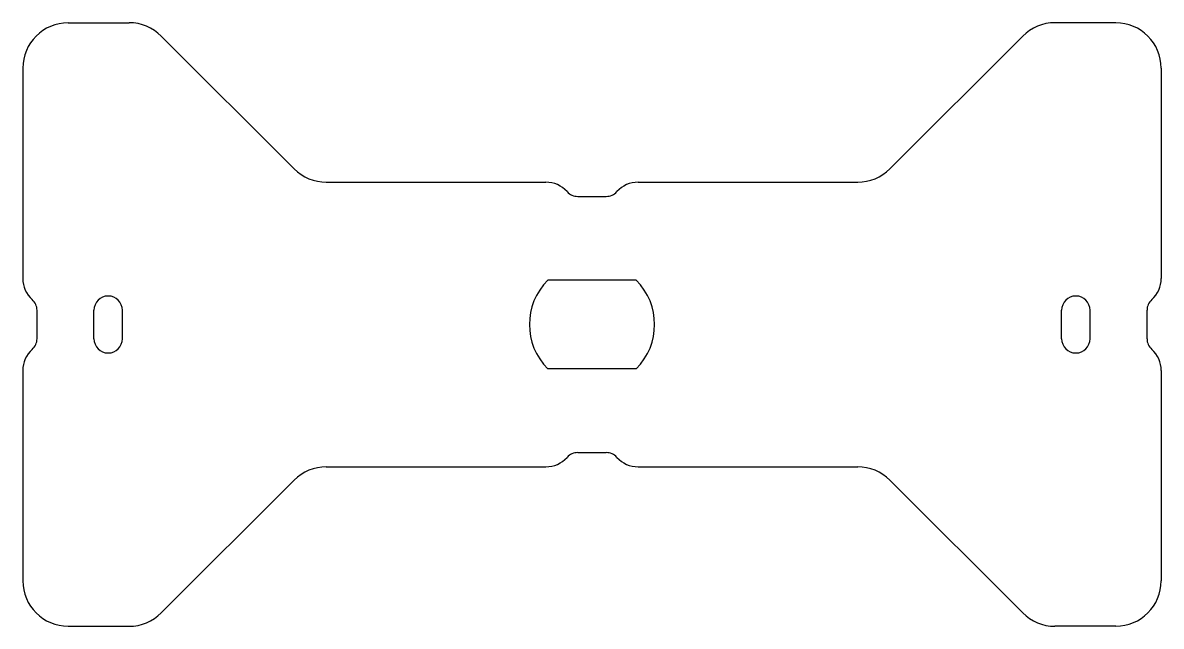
# Model space of a CAD drawing. Extents: x -50 to 50, y -27 to 27.
import ezdxf

# ---------------------------------------------------------------- set-up
doc = ezdxf.new("R2010")
doc.units = 0
doc.layers.add('VISIBLE', color=7, linetype='CONTINUOUS')

msp = doc.modelspace()

# ---------------------------------------------------------------- linework, layer by layer
at = {"layer": 'VISIBLE'}
for p, q in [((-46, 26.5), (-40.66, 26.5)), ((46, 26.5), (40.66, 26.5)), ((-26.17, 13.67), (-37.83, 25.33)), ((37.83, 25.33), (26.17, 13.67)), ((-50, 22.5), (-50, 4.05)), ((50, 22.5), (50, 4.05)), ((-23.34, 12.5), (-4.05, 12.5)), ((4.05, 12.5), (23.34, 12.5)), ((-1.25, 11.25), (1.25, 11.25)), ((3.89, 3.89), (-3.89, 3.89)), ((-48.75, -1.25), (-48.75, 1.25)), ((-43.75, -1.25), (-43.75, 1.25)), ((-41.25, -1.25), (-41.25, 1.25)), ((41.25, -1.25), (41.25, 1.25)), ((43.75, -1.25), (43.75, 1.25)), ((48.75, -1.25), (48.75, 1.25)), ((3.89, -3.89), (-3.89, -3.89)), ((-50, -4.05), (-50, -22.5)), ((50, -4.05), (50, -22.5)), ((-1.25, -11.25), (1.25, -11.25)), ((-23.34, -12.5), (-4.05, -12.5)), ((4.05, -12.5), (23.34, -12.5)), ((-37.83, -25.33), (-26.17, -13.67)), ((26.17, -13.67), (37.83, -25.33)), ((-46, -26.5), (-40.66, -26.5)), ((46, -26.5), (40.66, -26.5))]:
    msp.add_line(p, q, dxfattribs=at)
for centre, radius, start, end in [((-46, 22.5), 4, 90, 180), ((-40.66, 22.5), 4, 45, 90), ((40.66, 22.5), 4, 90, 135), ((46, 22.5), 4, 0, 90), ((-23.34, 16.5), 4, 225, 270), ((23.34, 16.5), 4, 270, 315), ((-4.05, 10), 2.5, 41.8103, 90), ((4.05, 10), 2.5, 90, 138.1897), ((-1.25, 12.5), 1.25, 221.8103, 270), ((1.25, 12.5), 1.25, 270, 318.1897), ((-47.5, 4.05), 2.5, 180, 228.1897), ((47.5, 4.05), 2.5, 311.8103, 0), ((0, 0), 5.5, 135, 225), ((0, 0), 5.5, 315, 45), ((-50, 1.25), 1.25, 0, 48.1897), ((-42.5, 1.25), 1.25, 0, 180), ((42.5, 1.25), 1.25, 0, 180), ((50, 1.25), 1.25, 131.8103, 180), ((-50, -1.25), 1.25, 311.8103, 0), ((-42.5, -1.25), 1.25, 180, 0), ((42.5, -1.25), 1.25, 180, 0), ((50, -1.25), 1.25, 180, 228.1897), ((-47.5, -4.05), 2.5, 131.8103, 180), ((47.5, -4.05), 2.5, 0, 48.1897), ((-4.05, -10), 2.5, 270, 318.1897), ((-1.25, -12.5), 1.25, 90, 138.1897), ((1.25, -12.5), 1.25, 41.8103, 90), ((4.05, -10), 2.5, 221.8103, 270), ((-23.34, -16.5), 4, 90, 135), ((23.34, -16.5), 4, 45, 90), ((-46, -22.5), 4, 180, 270), ((46, -22.5), 4, 270, 0), ((-40.66, -22.5), 4, 270, 315), ((40.66, -22.5), 4, 225, 270)]:
    msp.add_arc(centre, radius, start, end, dxfattribs=at)

doc.saveas('drawing.dxf')
